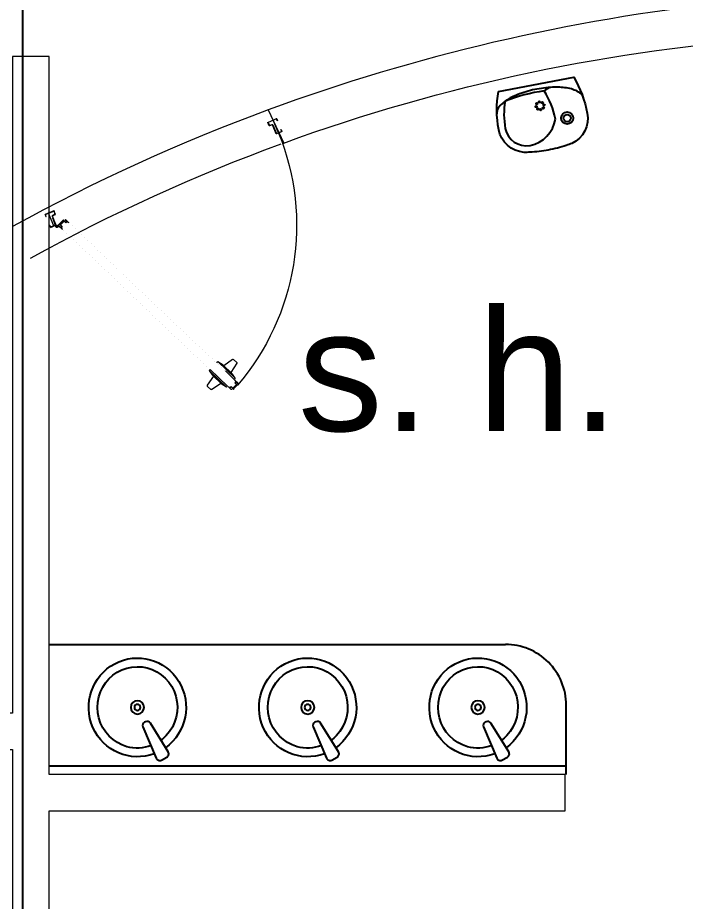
# Model space of a CAD drawing. Header units: millimetres. Extents: x 744843 to 745492, y 2520966 to 2521458.
# Drawn here: x 745382.279 to 745385.024, y 2521103.241 to 2521106.875 of the extents above; entities that cross this region are included whole.
import ezdxf

# ---------------------------------------------------------------- set-up
doc = ezdxf.new("R2010")
doc.units = ezdxf.units.MM
doc.linetypes.add('HIDDEN', pattern=[9.524999999999999, 6.35, -3.175])
doc.layers.add('A_Ejes', color=8, linetype='Continuous')
doc.layers.add('A_Muebles_fijos', color=8, linetype='Continuous')
for name, color, linetype, lineweight in [('A_Muros', 30, 'Continuous', 20), ('A_Proyecciones', 192, 'HIDDEN', 20), ('A_Puertas', 8, 'Continuous', 0), ('A_Textos', 4, 'Continuous', 20)]:
    doc.layers.add(name, color=color, linetype=linetype, lineweight=lineweight)
doc.styles.add('escal 300', font='arial.ttf', dxfattribs={"height": 0.5})

# ---------------------------------------------------------------- blocks, each defined once
blk = doc.blocks.new('puerta 100')
at = {"layer": 'A_Puertas'}
for p, q in [((0.4021821689993604, 0.8857602429835454), (0.36270717427749, 0.7950339748226491)), ((0.4077200989056494, 0.8833506896938247), (0.368245104183779, 0.7926244220129917)), ((0.4021821689993604, 0.8857602429835454), (0.3900099288883437, 0.8691019622090552)), ((0.4077200989056494, 0.8833506896938247), (0.4021821689993604, 0.8857602429835454)), ((0.4120611916920267, 0.8882265195788184), (0.4101948860610269, 0.8890385493328893)), ((0.3387263960435449, 0.8689334043445662), (0.331663605805064, 0.8527008344793752)), ((0.333004574814677, 0.8485337449141693), (0.3704279615572587, 0.8240962625317968)), ((0.3416515155887405, 0.8704941694423097), (0.386402307956758, 0.8608104866190056)), ((0.3900099288883437, 0.8691019622090552), (0.3665986211644006, 0.8152952277168787)), ((0.4487855609544774, 0.8654831057587237), (0.4093105535109326, 0.7747568428785224)), ((0.4448941107071245, 0.8452218528644941), (0.4214827960222653, 0.7914151212526966)), ((0.4432476346486623, 0.8678926604886339), (0.4232895983018212, 0.8220226569773305)), ((0.4788760105435996, 0.8107877867968428), (0.4412864891754598, 0.8369303772744445)), ((0.4487855608344616, 0.8654831057587237), (0.4433342817325875, 0.8678549572863838)), ((0.4436532894783107, 0.8722259196039943), (0.4448974927522473, 0.8716845667546559)), ((0.4487855609544774, 0.8654831057587237), (0.4448941107071245, 0.8452218528644941)), ((0.36270717427749, 0.7950339748226491), (0.3665986211644006, 0.8152952277168787)), ((0.4687020679955016, 0.7894917610725485), (0.425312119612912, 0.8002161637486258)), ((0.4797279157858227, 0.8075836382076607), (0.4726651230270101, 0.7913510693025959)), ((0.368245104183779, 0.7926244220129917), (0.36270717427749, 0.7950339748226491)), ((0.4037726238446752, 0.7771663966483063), (0.4093105535109326, 0.7747568428785224)), ((0.4093105535109326, 0.7747568428785224), (0.4214827960222653, 0.7914151212526966)), ((0, 0.000844227937386211), (0, -0.05543763455502766)), ((0.007892104307400812, 0.00357431125318267), (0.007892104307400812, 0.001754255869339425)), ((0.007892104307400812, 0.000844227937386211), (0.007892104307400812, -0.02997718457631844)), ((0.009173524479583368, 0.002770601474132738), (0.009173524479583368, 0.001754255869339425)), ((0.009173524479583368, 0.000844227937386211), (0.009173524479583368, -0.02997718457631844)), ((0.01628814485961015, 0.00648995483121307), (0.04602976229771511, -0.00645062160322961)), ((0.01637241563078055, 0.007850749130101552), (0.04654101182505028, -0.005275605515260055)), ((0.02630189608436885, 0.02692096382763583), (0.01973031981627351, 0.01181736238992092)), ((0.02108501827286691, 0.0123506136929866), (0.0239600835502455, 0.01895843953201452)), ((0.0239600835502455, 0.01895843953201452), (0.0296239337893491, 0.01649409855149456)), ((0.02437080640691458, 0.01990241465187565), (0.02724587168429316, 0.02651024049090357)), ((0.03097863272600567, 0.01702734985456025), (0.02437080640691458, 0.01990241465187565)), ((0.0296239337893491, 0.01649409855149456), (0.02469525134824601, 0.005166397113160992)), ((0.02469525134824601, 0.005166397113160992), (0.04640667862498884, -0.004280243952249741)), ((0.02724587168429316, 0.02651024049090357), (0.02600166793029333, 0.02705159334024204)), ((0.02724587168429316, 0.02651024049090357), (0.02630189608436885, 0.02692096382763583)), ((0.02687139695836711, 0.007587598655948938), (0.03097863272600567, 0.01702734985456025)), ((0.04669487447545086, -0.001037595255934083), (0.02687139695836711, 0.007587598655948938)), ((0.04640667862498884, -0.004280243952249741), (0.05133536106609193, 0.00704745748608383)), ((0.05080210928296306, 0.008402155942677226), (0.04669487447545086, -0.001037595255934083)), ((0.05740993512199098, 0.005527091145361825), (0.05080210928296306, 0.008402155942677226)), ((0.05133536106609193, 0.00704745748608383), (0.05699921178525871, 0.004583116025500694)), ((0.05699921178525871, 0.004583116025500694), (0.05412414698794331, -0.00202470933346404)), ((0.05465739877107217, -0.003379408270120618), (0.06122897503916751, 0.01172419364765748)), ((0.06028499991930638, 0.01213491698438974), (0.05740993512199098, 0.005527091145361825)), ((0.06028499991930638, 0.01213491698438974), (0.06152920367330621, 0.01159356365498809)), ((0.06122897503916751, 0.01172419364765748), (0.06028499991930638, 0.01213491698438974)), ((0.9999994890639541, 0.0008980420600507707), (0.9999994890639541, -0.0553838204323631)), ((0.007892104307400812, -0.02997718457631844), (0.007995050016444984, -0.03008013028536261)), ((0.007995050016444984, -0.03008013028536261), (0.00907057925060238, -0.03008013028536261)), ((0.00907057925060238, -0.03008013028536261), (0.009173524479583368, -0.02997718457631844)), ((0.04616523180733022, -0.006397296184885131), (0.04659433676333158, -0.005411075024875167)), ((0.04659433676333158, -0.005411075024875167), (0.04654101182505028, -0.005275605515260055))]:
    blk.add_line(p, q, dxfattribs=at)
at = {"layer": 'A_Puertas', "const_width": 5.097994788716439e-05}
for points in [[(0.02283751148461681, 0.01378374103187901), (0.02162352866810007, 0.01099361765400036, -1), (0.01976416091021804, 0.01180262829071468), (0.4036520377339162, 0.8730878116006091), (0.4162756025253498, 0.9021008342658123, -1), (0.4181349712433582, 0.9012918231490348), (0.4169209884268414, 0.8985016997711561), (0.4173417090793554, 0.89831864447861), (0.4185556918958721, 0.9011087678564886, 0.9999999999999999), (0.4158548818728359, 0.9022838900384216), (0.4032313170814023, 0.8732708673732184), (0.01934343977764096, 0.011985684063324, 0.9999999999999999), (0.02204424980067715, 0.01081056188139105), (0.02325823213713071, 0.01360068525926969)], [(0.05397816505475143, 0.0002344440015935435), (0.05276418271829787, -0.002555679376285098, 1), (0.0546235509562431, -0.003364690493062596), (0.4385114282600044, 0.8579204928168318), (0.4511349930514381, 0.886933515482035, 1), (0.4492756243334297, 0.8877425265988125), (0.4480616419969761, 0.8849524032209338), (0.4476409213444622, 0.88513545851348), (0.4488549036809157, 0.8879255823714218, -0.9999999999999999), (0.4515557141840151, 0.8867504597094257), (0.4389321489125184, 0.8577374370442225), (0.05504427160875699, -0.003547746265671914, -0.9999999999999999), (0.05234346206578398, -0.002372624083738964), (0.05355744440223754, 0.000417499774202861)]]:
    blk.add_lwpolyline(points, format="xyb", close=True, dxfattribs=at)
at = {"layer": 'A_Puertas'}
for points in [[(0.4440277637241735, 0.8911485609588858), (0.4242042862070898, 0.8997737548707688), (0.4200970509195144, 0.8903340041522207), (0.4134892250804865, 0.8932090684694729), (0.4106141607632343, 0.8866012431105081), (0.4096701851633099, 0.8870119664472405), (0.4162417623915317, 0.9021155683650185, -2.414213562373095), (0.4167750132145341, 0.900760869428362), (0.4138999488972819, 0.8941530440693972), (0.4195637996164487, 0.891688702608814), (0.4253139287310163, 0.9049043542868699), (0.4262579038508775, 0.9044936304700745), (0.4254364566973498, 0.9026056802303523), (0.4452599342144335, 0.8939804863184692), (0.4460813813679612, 0.8958684365581915), (0.4470253560077592, 0.8954577132214592), (0.4412752264131283, 0.8822420615434033), (0.4469390776123583, 0.8797777205628834), (0.4498141419296106, 0.8863855464019114, -2.414213562373095), (0.4511688408662671, 0.886918797704977), (0.4445972645981718, 0.8718151962672621), (0.4436532894783107, 0.8722259196039943), (0.4465283537955629, 0.8788337454430223), (0.439920527956535, 0.8817088102403376)], [(-0.01529398441468318, -0.007440317940619802), (-0.01529398441468318, 0.0007394018208550454, -0.414213562373095), (-0.01427151944449882, 0.001761866791039401), (0.009173524479583368, 0.001761866791039401, -0.414213562373095), (0.01019598944976772, 0.0007394018208550454), (0.01019598944976772, -0.03901922551089341, 0.414213562373095), (0.01121845490001526, -0.04004169048107777), (0.02344790990128345, -0.04004169048107777, -0.414213562373095), (0.02447037535153099, -0.04106415545126212), (0.02447037535153099, -0.05533280891855968, -0.414213562373095), (0.02344790990128345, -0.05635527388874403), (-0.01427151944449882, -0.05635527388874403, -0.414213562373095), (-0.01529398441468318, -0.05533280891855968), (-0.01529398441468318, -0.04715308915708483), (-0.0143763450809668, -0.04715308915708483), (-0.0143763450809668, -0.05533280891855968, 0.4142135623648038), (-0.01427151944449882, -0.05543763455502766), (0.02344790990128345, -0.05543763455502766, 0.4142135623648037), (0.02355273601781462, -0.05533280891855968), (0.02355273601781462, -0.04106415545126212, 0.4142135623648036), (0.02344790990128345, -0.04095932933473095), (0.01121845490001526, -0.04095932933473095, -0.4142135623735431), (0.009278350596114534, -0.03901922551089341), (0.009278350596114534, 0.0007394018208550454, 0.4142135623648038), (0.009173524479583368, 0.000844227937386211), (-0.01427151944449882, 0.000844227937386211, 0.4142135623648038), (-0.0143763450809668, 0.0007394018208550454), (-0.0143763450809668, -0.007440317940619802)], [(1.015293473478637, -0.007386503337892058), (1.015293473478637, 0.0007932164235827879, 0.414213562373095), (1.01427100802839, 0.001815681393767144), (0.9908259641043075, 0.001815681393767144, 0.414213562373095), (0.9898034991341231, 0.0007932164235827879), (0.9898034991341231, -0.03896541090816567, -0.414213562373095), (0.9887810341639388, -0.03998787587835002), (0.9765515786826074, -0.03998787587835002, 0.414213562373095), (0.975529113712423, -0.04101034084853437), (0.975529113712423, -0.05527899431583193, 0.414213562373095), (0.9765515786826074, -0.05630145928601629), (1.01427100802839, -0.05630145928601629, 0.414213562373095), (1.015293473478637, -0.05527899431583193), (1.015293473478637, -0.04709927455435708), (1.014375834144921, -0.04709927455435708), (1.014375834144921, -0.05527899431583193, -0.4142135623648038), (1.01427100802839, -0.0553838204323631), (0.9765515786826074, -0.0553838204323631, -0.4142135623648037), (0.9764467530461394, -0.05527899431583193), (0.9764467530461394, -0.04101034084853437, -0.4142135623648036), (0.9765515786826074, -0.0409055152120664), (0.9887810341639388, -0.0409055152120664, 0.4142135623735431), (0.9907211384678395, -0.03896541090816567), (0.9907211384678395, 0.0007932164235827879, -0.4142135623648038), (0.9908259641043075, 0.0008980420600507707), (1.01427100802839, 0.0008980420600507707, -0.4142135623648038), (1.014375834144921, 0.0007932164235827879), (1.014375834144921, -0.007386503337892058)]]:
    blk.add_lwpolyline(points, format="xyb", close=True, dxfattribs=at)
blk.add_circle((0.01123808948419143, 0.007485699004580068), 0.002058915064313975, dxfattribs=at)
for centre, radius, start, end in [((-0.01322398917538297, -0.007288200319888663), 1.013270064710449, 0.514789719466667, 63.01507924801138), ((0.3350647630832475, 0.8514960199095233), 0.003608247422680413, 160.4939884755998, 235.1823521468592), ((0.3411004808251314, 0.8680054450926094), 0.002548997394358219, 77.5154119334378, 158.6509511256024), ((0.4774306612761365, 0.8086881786200805), 0.002548997394358219, 334.321329709266, 55.45686891582216), ((0.4694652001939945, 0.7930183853838862), 0.003608247422680413, 257.7899286922245, 332.4782923605218), ((0.01123808948419143, 0.007485699004580068), 0.005147287660784938, 246.3531889063212, 229.4547637067426), ((0.02067429493613464, 0.01140663857312547), 0.001029457532156416, 156.4861441117623, 66.48614411176237), ((0.05371342365121105, -0.002968684933388353), 0.001029457532156874, 66.48614411176237, 336.4861441117624)]:
    blk.add_arc(centre, radius, start, end, dxfattribs=at)
blk = doc.blocks.new('BEB-P')
at = {"layer": 'A_Muebles_fijos'}
for points in [[(-0.1575000000000273, -0.01500002748883844), (0.1575000000000273, -0.01500002748883844, -0.08788075009800693), (0.1850989027225864, -0.1702364088299646, -0.3395413722652825), (0.1000000000000227, -0.2811035922507017, -0.01882301147622904), (0.07589087410923412, -0.2851349303251141, -0.03202037803790784), (0, -0.2900000274888725, -0.03202037803806578), (-0.07589087410974571, -0.2851349303250572, -0.01882301147593554), (-0.1000000000001933, -0.2811035922506449, -0.3395413722652825), (-0.1850989027225864, -0.1702364088299646, -0.08820160640529223)], [(0.05190394214457683, -0.1702364088299078, 0.09931861958612882), (0.02732244959145191, -0.04770643315220013, 0.05548715205487548), (-0.1377601281261036, -0.0600000274889112, 0.08882782836485088), (-0.1575000000000273, -0.1702364088299646, 0.4142135623730951), (-0.07033035119428632, -0.2574060576357056, 0.3200450575571855)]]:
    blk.add_lwpolyline(points, format="xyb", close=True, dxfattribs=at)
blk.add_lwpolyline([(0.1802664556113882, -0.1050000274888703, 0.2072966379919343), (0.1705770686562573, -0.08263349102395523, 0.09598369424120813), (0.1274676331833007, -0.05549730235640027, 0.05278194071559209), (0.0735672586573628, -0.04087189978383776, 0.03989505710311775), (0, -0.03499260223213696, 0.03989505710350225), (-0.0735672586573628, -0.04087189978389461, 0.0527819407160846), (-0.1274676331833007, -0.05549730235640027, 0.09598369424090815), (-0.1705770686563142, -0.08263349102395523, 0.2072966379908184), (-0.1802664556113882, -0.1050000274888703, 0.2072966379913018)], format="xyb", dxfattribs=at)
for centre, radius in [((-0.01624998429213065, -0.1050000028361637), 0.003), ((-0.01149047149181115, -0.09350951681113884), 0.003), ((1.287173745367909e-08, -0.08875000000000455), 0.003), ((0.0114904988967055, -0.09350951280015352), 0.003), ((0.01625001570789664, -0.1049999971638158), 0.003), ((-0.01149046748088267, -0.1164904871997123), 0.003), ((0, -0.121249999999975), 0.003), ((0.01149048979499412, -0.11649049630131), 0.003), ((0.1000000279250344, -0.1749999825467512), 0.025), ((0.1000000279250344, -0.1749999825467512), 0.015)]:
    blk.add_circle(centre, radius, dxfattribs=at)
blk.add_arc((0.06366122479573733, -0.1113532303205602), 0.07328998139676361, 95.73950199152941, 119.7239596050807, dxfattribs=at)
blk = doc.blocks.new('lavabo_d')
at = {"layer": 'A_Muebles_fijos'}
blk.add_lwpolyline([(0.1206546174346674, 0.2052571751652752, -0.4408869904041248), (0.1264875541902156, 0.1834479463786198), (0.053211973228069, 0.06451479091263883, -0.38803382916706), (0.03328632493096997, 0.05918561950397674), (0.02928648660640975, 0.06126269679713419, -0.3880338267183646), (0.02218406523362559, 0.08062728112043266), (0.07733589197514742, 0.2089719255760745, -0.4408870790228789), (0.09853102136770883, 0.2167457431426462)], format="xyb", close=True, dxfattribs=at)
for radius in [0.02749026077857419, 0.01248713432857419]:
    blk.add_circle((0, 0), radius, dxfattribs=at)
blk.add_ellipse((-4.76930798818989e-05, 0.0001081103196878264), major_axis=(0, 0.203), ratio=0.9852216748768474, start_param=-0.3545707191975582, end_param=5.666740714622119, dxfattribs=at)
blk.add_open_spline([(0.05690136378586098, 0.1572461931498531), (0.02504481988019473, 0.1692169327047716), (-0.01043774463113385, 0.1708063885922659), (-0.0981758766033485, 0.1465221006269024), (-0.1439568384256694, 0.1000367251927209), (-0.1737873990485633, -0.01261175221211154), (-0.1570988238499649, -0.07648793756856882), (-0.07664566776544415, -0.1591295968136609), (-0.01457901925290334, -0.1765323007745473), (0.09583029777642789, -0.147842377442342), (0.1423104259598184, -0.1020962472855823), (0.1738652934685797, 0.01005820154172284), (0.1581612336099111, 0.07419725616550843), (0.1113291754502054, 0.1238275629443836), (0.1033747211632436, 0.1307899657423101), (0.09485058323912739, 0.1369203844246104)], degree=3, knots=[-0.3545707191975582, -0.3545707191975582, -0.3545707191975582, -0.3545707191975582, 0.2662183712883734, 0.2662183712883734, 1.308218955082014, 1.308218955082014, 2.350219538875654, 2.350219538875654, 3.392220122669295, 3.392220122669295, 4.434220706462936, 4.434220706462936, 5.476221290256577, 5.476221290256577, 5.666740714622119, 5.666740714622119, 5.666740714622119, 5.666740714622119], dxfattribs=at)

msp = doc.modelspace()

# ---------------------------------------------------------------- linework, layer by layer
at = {"layer": 'A_Ejes'}
msp.add_line((745382.3003076664, 2521057.850764904), (745382.2995717872, 2521173.137608745), dxfattribs=at)
at = {"layer": 'A_Muebles_fijos'}
for p, q in [((745382.4087110081, 2521104.297241709), (745384.2841753849, 2521104.297243778)), ((745384.5341756607, 2521103.762244053), (745384.5341756606, 2521104.047243778)), ((745382.4087110081, 2521103.797241709), (745384.5341756607, 2521103.797244053))]:
    msp.add_line(p, q, dxfattribs=at)
msp.add_arc((745384.2841756606, 2521104.047243778), 0.25, 0, 90.00006319259003, dxfattribs=at)
at = {"layer": 'A_Muros'}
msp.add_lwpolyline([(745391.8116839422, 2521107.485646608, -0.08667565764367123), (745387.1189202387, 2521106.911064527, 0.1222721168513927), (745383.308956166, 2521106.495500406), (745383.3727740997, 2521106.359139879, -0.07126338570582753), (745385.4298230548, 2521106.793086451), (745385.4298265845, 2521103.612244111), (745385.5798265848, 2521103.612244276), (745385.5798230419, 2521106.804086079, -0.0460494933109807), (745387.1062421621, 2521106.761508825, 0.01120566450993437), (745387.7362910822, 2521106.744293841), (745387.736291082, 2521101.610039623), (745382.5465646061, 2521101.610039623), (745382.5465646061, 2521101.460039624), (745393.2386657039, 2521101.460039624)], format="xyb", dxfattribs=at)
at = {"layer": 'A_Muros', "ltscale": 0.0065}
msp.add_lwpolyline([(745382.4087110083, 2521101.834702122), (745382.4087110081, 2521103.612246481), (745384.5298269705, 2521103.612244108), (745384.5298269705, 2521103.762244108), (745382.4087110077, 2521103.762246483), (745382.4087110078, 2521106.715084217), (745382.2587110068, 2521106.715084216), (745382.2587110075, 2521104.015084215), (745378.2019661014, 2521104.015084215), (745378.201966102, 2521103.865084217), (745379.3587110068, 2521103.865084215), (745379.3587110068, 2521103.287422924), (745379.508711007, 2521103.287422925), (745379.508711007, 2521103.865084216), (745382.2587110068, 2521103.865084216), (745382.2587110068, 2521101.834702122)], close=True, dxfattribs=at)
at = {"layer": 'A_Proyecciones'}
for radius in [7.562629775936291, 7.41262977593629]:
    msp.add_arc((745385.9159010035, 2521099.396401327), radius, 110.1643396839504, 118.919942677029, dxfattribs=at)

# ---------------------------------------------------------------- block references
at = {"layer": 'A_Muebles_fijos', "rotation": 10.59361750171374}
msp.add_blockref('BEB-P', (745384.4073279441, 2521106.61562957), dxfattribs=at)
at = {"layer": 'A_Muebles_fijos', "xscale": -1, "rotation": 180.0000003201652}
for p in [(745382.7714947782, 2521104.038243237), (745383.4714947782, 2521104.038243237), (745384.1714947781, 2521104.038243237)]:
    msp.add_blockref('lavabo_d', p, dxfattribs=at)
at = {"layer": 'A_Puertas', "color": 8, "xscale": -1, "rotation": 202.5045807504125}
msp.add_blockref('puerta 100', (745382.4274440851, 2521106.019394729), dxfattribs=at)

# ---------------------------------------------------------------- texts
at = {"layer": 'A_Textos', "ltscale": 0.1, "insert": (745384.0908718449, 2521105.674965445), "char_height": 0.5, "width": 2.873594021456528, "attachment_point": 2, "rotation": 3.789429969400441e-09, "style": 'escal 300'}
msp.add_mtext('s. h.', dxfattribs=at)

doc.saveas('drawing.dxf')
